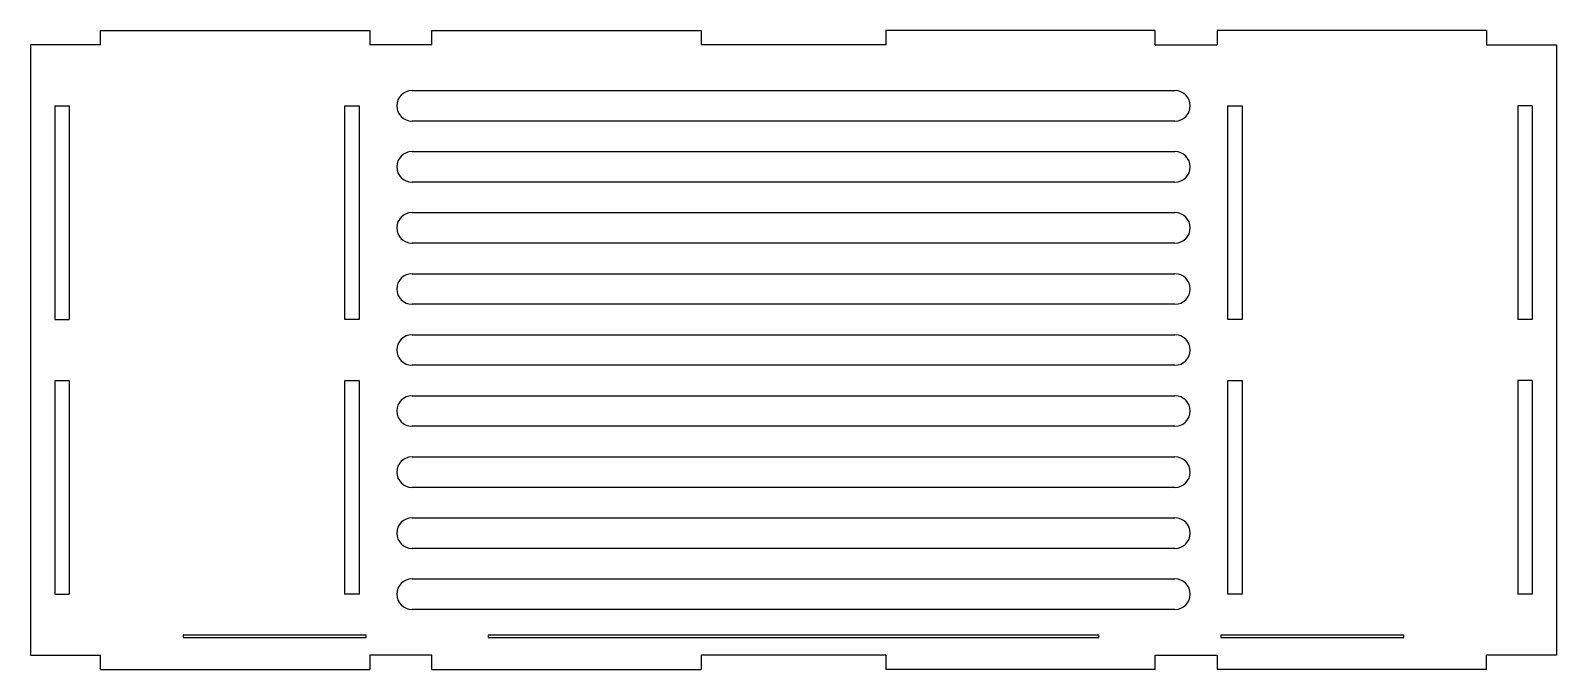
# Model space of a CAD drawing. Header units: millimetres. Extents: x -159 to 159, y -130 to 3.
import ezdxf

# ---------------------------------------------------------------- set-up
doc = ezdxf.new("R2010")
doc.units = ezdxf.units.MM

msp = doc.modelspace()

# ---------------------------------------------------------------- linework, layer by layer
at = {"color": 7, "linetype": 'Continuous', "lineweight": 25}
for p, q in [((-158.75, 0), (-158.75, -127)), ((-144.2212, 0), (-158.75, 0)), ((-144.2212, 0), (-144.2212, 2.9718)), ((-144.2212, 2.9718), (-88.1761, 2.9718)), ((-88.1761, 2.9718), (-88.1761, 0)), ((-75.2221, 0), (-88.1761, 0)), ((-75.2221, 0), (-75.2221, 2.9718)), ((-75.2221, 2.9718), (-19.177, 2.9718)), ((-19.177, 2.9718), (-19.177, 0)), ((19.177, 0), (-19.177, 0)), ((19.177, 2.9718), (19.177, 0)), ((75.2221, 2.9718), (19.177, 2.9718)), ((75.2221, 0), (75.2221, 2.9718)), ((75.2221, 0), (88.1761, 0)), ((88.1761, 2.9718), (88.1761, 0)), ((144.2212, 2.9718), (88.1761, 2.9718)), ((144.2212, 2.9718), (144.2212, 0)), ((144.2212, 0), (158.75, 0)), ((158.75, 0), (158.75, -127)), ((-153.67, -12.7), (-153.67, -57.15)), ((-153.67, -12.7), (-150.6982, -12.7)), ((-150.6982, -12.7), (-150.6982, -57.15)), ((-93.345, -12.7), (-90.3732, -12.7)), ((-93.345, -57.15), (-93.345, -12.7)), ((-90.3732, -12.7), (-90.3732, -57.15)), ((-79.375, -9.525), (79.375, -9.525)), ((90.3732, -57.15), (90.3732, -12.7)), ((90.3732, -12.7), (93.345, -12.7)), ((93.345, -12.7), (93.345, -57.15)), ((150.6982, -12.7), (150.6982, -57.15)), ((153.67, -12.7), (150.6982, -12.7)), ((153.67, -12.7), (153.67, -57.15)), ((79.375, -15.875), (-79.375, -15.875)), ((-79.375, -22.225), (79.375, -22.225)), ((79.375, -28.575), (-79.375, -28.575)), ((-79.375, -34.925), (79.375, -34.925)), ((79.375, -41.275), (-79.375, -41.275)), ((-79.375, -47.625), (79.375, -47.625)), ((79.375, -53.975), (-79.375, -53.975)), ((-153.67, -57.15), (-150.6982, -57.15)), ((-90.3732, -57.15), (-93.345, -57.15)), ((93.345, -57.15), (90.3732, -57.15)), ((153.67, -57.15), (150.6982, -57.15)), ((-79.375, -60.325), (79.375, -60.325)), ((79.375, -66.675), (-79.375, -66.675)), ((-153.67, -69.85), (-153.67, -114.3)), ((-153.67, -69.85), (-150.6982, -69.85)), ((-150.6982, -69.85), (-150.6982, -114.3)), ((-93.345, -69.85), (-90.3732, -69.85)), ((-93.345, -114.3), (-93.345, -69.85)), ((-90.3732, -69.85), (-90.3732, -114.3)), ((90.3732, -114.3), (90.3732, -69.85)), ((90.3732, -69.85), (93.345, -69.85)), ((93.345, -69.85), (93.345, -114.3)), ((150.6982, -69.85), (150.6982, -114.3)), ((153.67, -69.85), (150.6982, -69.85)), ((153.67, -69.85), (153.67, -114.3)), ((-79.375, -73.025), (79.375, -73.025)), ((79.375, -79.375), (-79.375, -79.375)), ((-79.375, -85.725), (79.375, -85.725)), ((79.375, -92.075), (-79.375, -92.075)), ((-79.375, -98.425), (79.375, -98.425)), ((79.375, -104.775), (-79.375, -104.775)), ((-79.375, -111.125), (79.375, -111.125)), ((-153.67, -114.3), (-150.6982, -114.3)), ((-90.3732, -114.3), (-93.345, -114.3)), ((93.345, -114.3), (90.3732, -114.3)), ((153.67, -114.3), (150.6982, -114.3)), ((79.375, -117.475), (-79.375, -117.475)), ((-127, -122.809), (-127, -123.317)), ((-88.9, -122.809), (-127, -122.809)), ((-127, -123.317), (-88.9, -123.317)), ((-88.9, -123.317), (-88.9, -122.809)), ((-63.5, -122.809), (-63.5, -123.317)), ((63.5, -122.809), (-63.5, -122.809)), ((-63.5, -123.317), (63.5, -123.317)), ((63.5, -123.317), (63.5, -122.809)), ((88.9, -122.809), (88.9, -123.317)), ((127, -122.809), (88.9, -122.809)), ((88.9, -123.317), (127, -123.317)), ((127, -123.317), (127, -122.809)), ((-158.75, -127), (-144.2212, -127)), ((-144.2212, -129.9718), (-144.2212, -127)), ((-75.2221, -127), (-88.1761, -127)), ((-88.1761, -127), (-88.1761, -129.9718)), ((-75.2221, -129.9718), (-75.2221, -127)), ((19.177, -127), (-19.177, -127)), ((-19.177, -127), (-19.177, -129.9718)), ((19.177, -127), (19.177, -129.9718)), ((75.2221, -127), (88.1761, -127)), ((75.2221, -129.9718), (75.2221, -127)), ((88.1761, -127), (88.1761, -129.9718)), ((158.75, -127), (144.2212, -127)), ((144.2212, -129.9718), (144.2212, -127)), ((-144.2212, -129.9718), (-88.1761, -129.9718)), ((-75.2221, -129.9718), (-19.177, -129.9718)), ((75.2221, -129.9718), (19.177, -129.9718)), ((144.2212, -129.9718), (88.1761, -129.9718))]:
    msp.add_line(p, q, dxfattribs=at)
for centre, start, end in [((-79.375, -12.7), 90, 270), ((79.375, -12.7), 270, 90), ((-79.375, -25.4), 90, 270), ((79.375, -25.4), 270, 90), ((-79.375, -38.1), 90, 270), ((79.375, -38.1), 270, 90), ((-79.375, -50.8), 90, 270), ((79.375, -50.8), 270, 90), ((-79.375, -63.5), 90, 270), ((79.375, -63.5), 270, 90), ((-79.375, -76.2), 90, 270), ((79.375, -76.2), 270, 90), ((-79.375, -88.9), 90, 270), ((79.375, -88.9), 270, 90), ((-79.375, -101.6), 90, 270), ((79.375, -101.6), 270, 90), ((-79.375, -114.3), 90, 270), ((79.375, -114.3), 270, 90)]:
    msp.add_arc(centre, 3.175, start, end, dxfattribs=at)

doc.saveas('drawing.dxf')
